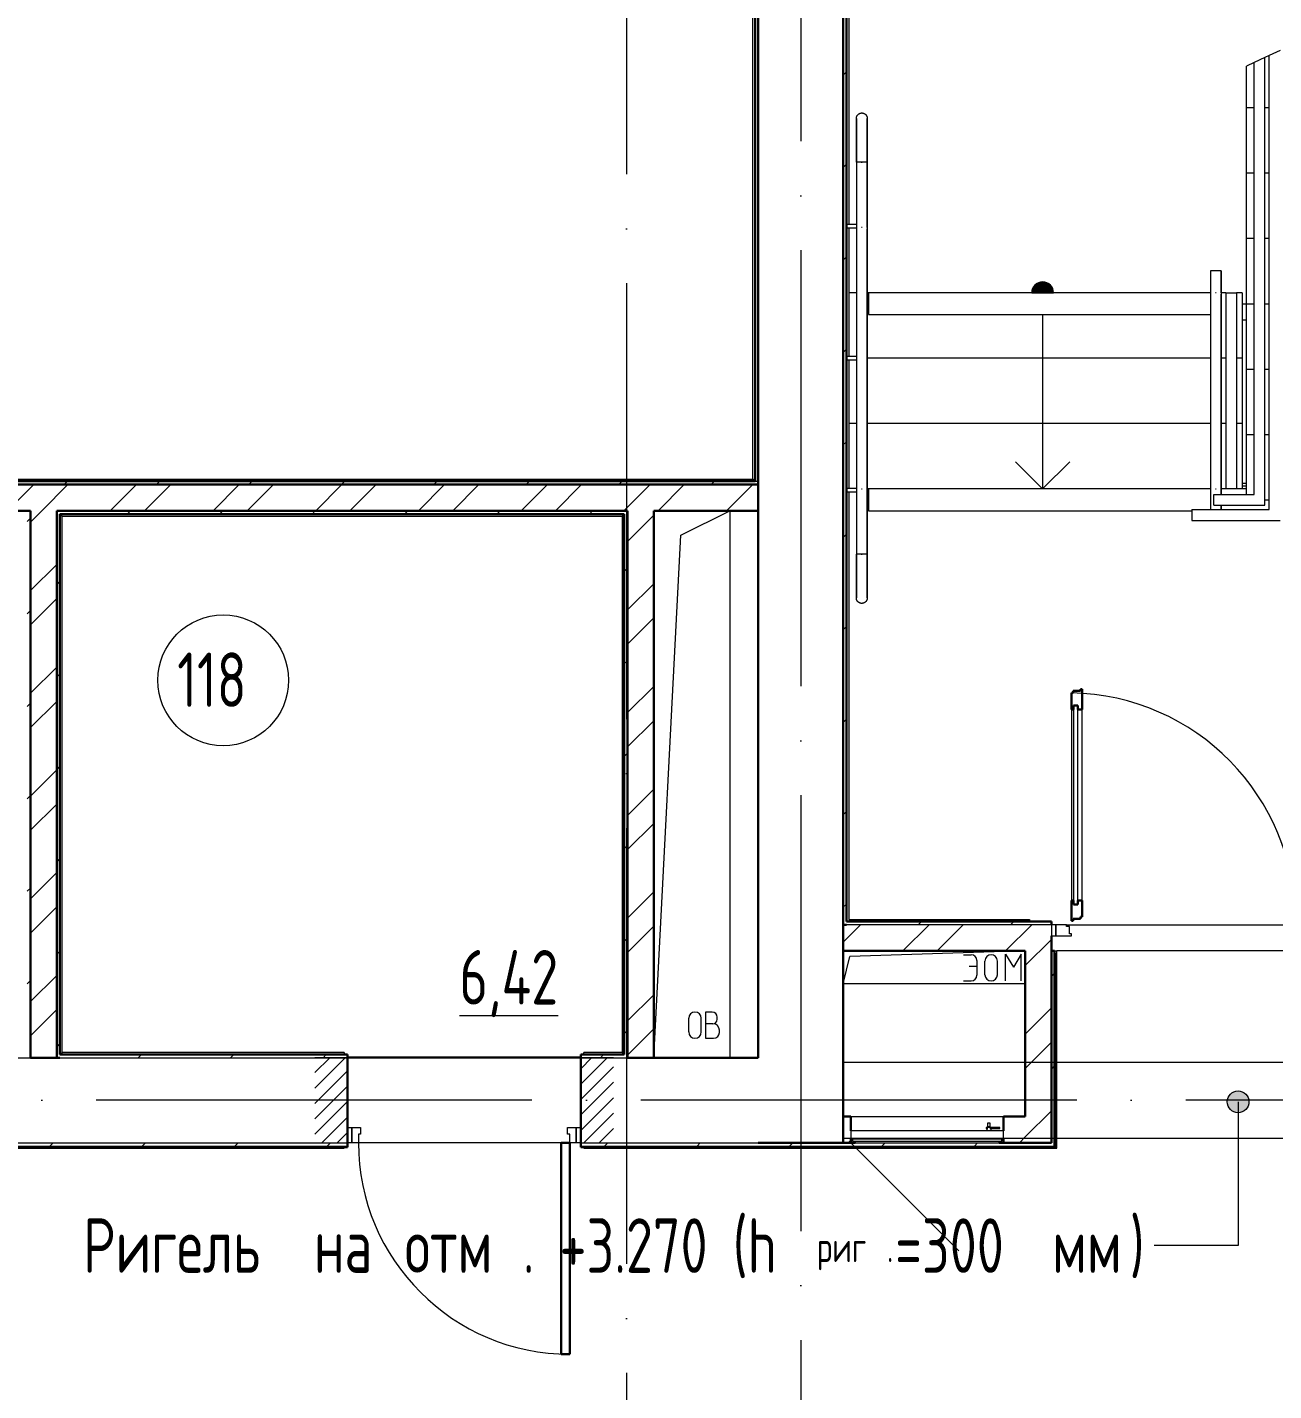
# Model space of a CAD drawing. Header units: millimetres. Extents: x -404508 to 361533, y -175093 to 31861.
# Drawn here: x -11962 to -6242, y -144565 to -138309 of the extents above; entities that cross this region are included whole.
import ezdxf

# ---------------------------------------------------------------- set-up
doc = ezdxf.new("R2010")
doc.units = ezdxf.units.MM
for name, pattern in [('ADSK_Линия сетки', [25, 20, -2.5, 0, -2.5]), ('ADSK_Сверху', [450, 300, -150]), ('ADSK_Штриховая_ш2 п1_5', [4.5, 3, -1.5])]:
    doc.linetypes.add(name, pattern=pattern)
for name, color, linetype, lineweight in [('Аннотация', 7, 'Continuous', 18), ('Двери', 252, 'Continuous', 9), ('Лестницы', 252, 'Continuous', 9), ('Линии', 7, 'Continuous', 9), ('Марки помещений', 252, 'Continuous', 20), ('Оборудование', 8, 'Continuous', 18), ('Ограждение', 252, 'Continuous', 9), ('Оси', 252, 'Continuous', 9), ('Перекрытие', 252, 'Continuous', 18), ('Стены внутренние', 7, 'Continuous', 18), ('Стены наружные', 7, 'Continuous', 18), ('Стены штриховка', 7, 'Continuous', 9), ('Стрелки вверх', 7, 'Continuous', 18)]:
    doc.layers.add(name, color=color, linetype=linetype, lineweight=lineweight)
doc.layers.add('Двери открывание', color=7, linetype='Continuous', lineweight=9, true_color=0xc0c0c0)
doc.styles.add('GOST Common_3', font='', dxfattribs={"height": 3.5})
doc.styles.add('GOST Common_5', font='', dxfattribs={"width": 0.9, "height": 2.5})
doc.styles.get('GOST Common_3').set_extended_font_data('GOST 2.304 type A')
doc.styles.get('GOST Common_5').set_extended_font_data('GOST 2.304 type A')
pattern_1 = [(0, (-32119.8, 96), (0, 600), []), (90, (-32119.8, 96), (-600, 4e-14), [])]

# ---------------------------------------------------------------- blocks, each defined once
blk = doc.blocks.new('1 этаж')
at = {"layer": 'Аннотация', "lineweight": 9, "true_color": 0x636466}
h = blk.add_hatch(color=251, dxfattribs=at)
edge = h.paths.add_edge_path()
edge.add_arc((-19849, -11550.5), 50, 0, 360)
at = {"layer": 'Двери', "lineweight": 18, "true_color": 0x636466}
h = blk.add_hatch(dxfattribs=at)
h.set_pattern_fill('FP_2', color=251, angle=180, style=0, pattern_type=2)
h.set_pattern_definition([(225, (-23400.93, -11543.73), (35.3553, -35.3553), [])])
h.paths.add_polyline_path([(-22715.9, -11738.7), (-22715.9, -11348.7), (-22865.9, -11348.7), (-22865.9, -11738.7)])
h.paths.add_polyline_path([(-24085.9, -11738.7), (-23935.9, -11738.7), (-23935.9, -11348.7), (-24085.9, -11348.7)])
at = {"layer": 'Ограждение', "true_color": 0x636466}
h = blk.add_hatch(dxfattribs=at)
h.set_pattern_fill('FP_26', color=251, style=0, pattern_type=2)
h.set_pattern_definition(pattern_1)
h.paths.add_polyline_path([(-20680.8, -11763.7), (-20680.8, -10858.7), (-20690.8, -10858.7), (-20690.8, -10873.7), (-20685.8, -10873.7), (-20685.8, -11758.7)])
h = blk.add_hatch(dxfattribs=at)
h.set_pattern_fill('FP_25', color=251, style=0, pattern_type=2)
h.set_pattern_definition(pattern_1)
h.paths.add_polyline_path([(-23950.9, -11763.7), (-23950.9, -11758.7), (-25770.9, -11758.7), (-25770.9, -11763.7), (-25149.4, -11763.7)])
h = blk.add_hatch(dxfattribs=at)
h.set_pattern_fill('FP_26', color=251, style=0, pattern_type=2)
h.set_pattern_definition(pattern_1)
h.paths.add_polyline_path([(-20844.2, -11763.7), (-20680.8, -11763.7), (-20685.8, -11758.7), (-22850.9, -11758.7), (-22850.9, -11763.7), (-21561.7, -11763.7)])
at = {"layer": 'Стрелки вверх', "true_color": 0x636466}
h = blk.add_hatch(color=251, dxfattribs=at)
edge = h.paths.add_edge_path()
edge.add_arc((-20745.8, -7838.7), 50, 90, 179.83086)
edge.add_line((-20795.8, -7838.6), (-20745.8, -7838.7))
edge.add_line((-20745.8, -7838.7), (-20745.8, -7788.7))
blk.add_hatch(color=251, dxfattribs=at).paths.add_polyline_path([(-20697.3, -7838.7), (-20700.3, -7818), (-20718.8, -7796.7), (-20745.8, -7788.7), (-20772.8, -7796.7), (-20791.3, -7818), (-20794.3, -7838.7)])
h = blk.add_hatch(color=251, dxfattribs=at)
edge = h.paths.add_edge_path()
edge.add_arc((-20745.8, -7838.7), 50, 0.16914, 90)
edge.add_line((-20745.8, -7788.7), (-20745.8, -7838.7))
edge.add_line((-20745.8, -7838.7), (-20695.8, -7838.6))
at = {"color": 251, "lineweight": 18, "true_color": 0x636466}
for p, q in [((-22407, -8950.2), (-22180.8, -8838.7)), ((-22180.8, -8838.7), (-22180.8, -11348.7)), ((-22530.8, -11348.7), (-22407, -8950.2)), ((-21660.8, -11008.7), (-21631.2, -10883.7)), ((-20825.8, -10858.7), (-21631.2, -10883.7)), ((-21109.8, -10876), (-21073.3, -10876)), ((-20916.8, -10873.4), (-20880.2, -10933.4)), ((-20916.8, -10996), (-20916.8, -10873.4)), ((-20843.7, -10873.4), (-20880.2, -10933.4)), ((-20843.7, -10996), (-20843.7, -10873.4)), ((-21083.7, -10928.2), (-21047.2, -10928.2)), ((-21047.2, -10902.1), (-21047.2, -10969.9)), ((-21010.7, -10967.3), (-21010.7, -10904.7)), ((-20953.3, -10967.3), (-20953.3, -10904.7)), ((-20825.8, -11008.7), (-21660.8, -11008.7)), ((-21109.8, -10996), (-21073.3, -10996)), ((-22370.1, -11230.2), (-22370.1, -11167.6)), ((-22312.7, -11230.2), (-22312.7, -11167.6)), ((-22262.6, -11138.9), (-22292.6, -11138.9)), ((-22292.6, -11138.9), (-22292.6, -11258.9)), ((-22259.2, -11192.2), (-22292.6, -11192.2)), ((-22239.2, -11172.2), (-22239.2, -11162.2)), ((-22292.6, -11258.9), (-22255.9, -11258.9)), ((-22229.2, -11232.2), (-22229.2, -11222.2))]:
    blk.add_line(p, q, dxfattribs=at)
for centre, radius, start, end in [((-21073.3, -10902.1), 26.1, 0, 90), ((-20982, -10904.7), 28.7, 0, 180), ((-21073.3, -10969.9), 26.1, 270, 0), ((-20982, -10967.3), 28.7, 180, 0), ((-22341.4, -11167.6), 28.7, 0, 180), ((-22262.6, -11162.2), 23.3, 0, 90), ((-22259.2, -11172.2), 20, 270, 0), ((-22259.2, -11222.2), 30, 0, 90), ((-22341.4, -11230.2), 28.7, 180, 0), ((-22255.9, -11232.2), 26.7, 270, 0)]:
    blk.add_arc(centre, radius, start, end, dxfattribs=at)
at = {"layer": 'Аннотация', "color": 251, "lineweight": 9, "true_color": 0x636466}
for p, q in [((-19849, -11550.5), (-19849, -12210.4)), ((-20227.4, -12210.4), (-20233.6, -12210.4)), ((-19849, -12210.4), (-20227.4, -12210.4))]:
    blk.add_line(p, q, dxfattribs=at)
blk.add_circle((-19849, -11550.5), 50, dxfattribs=at)
at = {"layer": 'Двери', "color": 251, "lineweight": 30, "true_color": 0x636466}
for p, q in [((-20605.8, -9674.7), (-20613.8, -9674.7)), ((-20613.8, -9674.7), (-20613.8, -9750.7)), ((-20571.8, -9665.7), (-20605.8, -9665.7)), ((-20605.8, -9665.7), (-20605.8, -9674.7)), ((-20563.8, -9656.7), (-20571.8, -9656.7)), ((-20571.8, -9656.7), (-20571.8, -9665.7)), ((-20563.8, -9750.7), (-20563.8, -9656.7)), ((-20604.8, -9750.7), (-20613.8, -9750.7)), ((-20604.8, -9732.7), (-20604.8, -9750.7)), ((-20583.8, -9732.7), (-20604.8, -9732.7)), ((-20583.8, -9750.7), (-20583.8, -9732.7)), ((-20563.8, -9750.7), (-20583.8, -9750.7)), ((-20613.8, -10626.7), (-20613.8, -10720.7)), ((-20604.8, -10626.7), (-20613.8, -10626.7)), ((-20604.8, -10644.7), (-20604.8, -10626.7)), ((-20583.8, -10626.7), (-20583.8, -10644.7)), ((-20563.8, -10626.7), (-20583.8, -10626.7)), ((-20563.8, -10702.7), (-20563.8, -10626.7)), ((-20583.8, -10644.7), (-20604.8, -10644.7)), ((-20613.8, -10720.7), (-20605.8, -10720.7)), ((-20605.8, -10720.7), (-20605.8, -10711.7)), ((-20605.8, -10711.7), (-20571.8, -10711.7)), ((-20571.8, -10711.7), (-20571.8, -10702.7)), ((-20571.8, -10702.7), (-20563.8, -10702.7)), ((-22955.9, -12708.7), (-22955.9, -11738.7)), ((-22955.9, -11738.7), (-22915.9, -11738.7)), ((-22915.9, -11738.7), (-22915.9, -12708.7)), ((-22915.9, -12708.7), (-22955.9, -12708.7))]:
    blk.add_line(p, q, dxfattribs=at)
at = {"layer": 'Двери', "color": 251, "true_color": 0x636466}
for p, q in [((-20613.8, -9750.7), (-20613.8, -10626.7)), ((-20604.8, -9732.7), (-20604.8, -10644.7)), ((-20583.8, -9732.7), (-20604.8, -9732.7)), ((-20583.8, -10644.7), (-20583.8, -9732.7)), ((-20563.8, -10626.7), (-20563.8, -9750.7)), ((-20604.8, -10644.7), (-20583.8, -10644.7)), ((-20705.8, -10738.7), (-20705.8, -10788.7)), ((-20685.8, -10738.7), (-20705.8, -10738.7)), ((-20685.8, -10788.7), (-20685.8, -10738.7)), ((-20636.8, -10738.7), (-20685.8, -10738.7)), ((-20685.8, -10738.7), (-20685.8, -10788.7)), ((-20636.8, -10746.7), (-20636.8, -10738.7)), ((-20622.8, -10746.7), (-20636.8, -10746.7)), ((-20622.8, -10780.7), (-20622.8, -10746.7)), ((-20705.8, -10788.7), (-20685.8, -10788.7)), ((-20685.8, -10788.7), (-20613.8, -10788.7)), ((-20613.8, -10780.7), (-20622.8, -10780.7)), ((-20613.8, -10788.7), (-20613.8, -10780.7)), ((-23935.9, -11668.7), (-23915.9, -11668.7)), ((-23935.9, -11738.7), (-23935.9, -11668.7)), ((-23915.9, -11738.7), (-23915.9, -11668.7)), ((-23915.9, -11668.7), (-23875.9, -11668.7)), ((-23915.9, -11668.7), (-23915.9, -11738.7)), ((-23875.9, -11668.7), (-23875.9, -11698.7)), ((-22925.9, -11668.7), (-22885.9, -11668.7)), ((-22925.9, -11698.7), (-22925.9, -11668.7)), ((-22885.9, -11668.7), (-22885.9, -11738.7)), ((-22885.9, -11738.7), (-22885.9, -11668.7)), ((-22885.9, -11668.7), (-22865.9, -11668.7)), ((-22865.9, -11668.7), (-22865.9, -11738.7)), ((-23915.9, -11738.7), (-23935.9, -11738.7)), ((-23885.9, -11738.7), (-23915.9, -11738.7)), ((-23885.9, -11698.7), (-23885.9, -11738.7)), ((-23875.9, -11698.7), (-23885.9, -11698.7)), ((-22915.9, -11698.7), (-22925.9, -11698.7)), ((-22915.9, -11738.7), (-22915.9, -11698.7)), ((-22885.9, -11738.7), (-22915.9, -11738.7)), ((-22865.9, -11738.7), (-22885.9, -11738.7))]:
    blk.add_line(p, q, dxfattribs=at)
at = {"layer": 'Двери', "color": 251, "linetype": 'ADSK_Штриховая_ш2 п1_5', "true_color": 0x636466}
for p, q in [((-23935.9, -11348.7), (-24085.9, -11348.7)), ((-23935.9, -11738.7), (-23935.9, -11348.7)), ((-22715.9, -11348.7), (-22865.9, -11348.7)), ((-22865.9, -11348.7), (-22865.9, -11738.7)), ((-24085.9, -11738.7), (-23935.9, -11738.7)), ((-22865.9, -11738.7), (-22715.9, -11738.7))]:
    blk.add_line(p, q, dxfattribs=at)
at = {"layer": 'Двери', "color": 251, "true_color": 0x636466}
blk.add_arc((-22915.9, -11738.7), 970, 180, 270, dxfattribs=at)
at = {"layer": 'Двери открывание', "color": 251, "true_color": 0x636466}
blk.add_arc((-20631.8, -10720.7), 1046, 0, 89.01398, dxfattribs=at)
at = {"layer": 'Лестницы', "color": 251, "true_color": 0x636466}
for p, q in [((-19705.8, -6750.1), (-19725.8, -6759.4)), ((-19775.8, -6782.8), (-19810.8, -6799.1)), ((-19810.8, -6988.7), (-19810.8, -6799.1)), ((-19810.8, -7288.7), (-19810.8, -6988.7)), ((-19810.8, -6988.7), (-19775.8, -6988.7)), ((-19810.8, -6988.7), (-19775.8, -6988.7)), ((-19725.8, -6988.7), (-19705.8, -6988.7)), ((-19725.8, -6988.7), (-19705.8, -6988.7)), ((-19810.8, -7588.7), (-19810.8, -7288.7)), ((-19810.8, -7288.7), (-19775.8, -7288.7)), ((-19810.8, -7288.7), (-19775.8, -7288.7)), ((-19725.8, -7288.7), (-19705.8, -7288.7)), ((-19725.8, -7288.7), (-19705.8, -7288.7)), ((-19810.8, -7888.7), (-19810.8, -7588.7)), ((-19810.8, -7588.7), (-19775.8, -7588.7)), ((-19810.8, -7588.7), (-19775.8, -7588.7)), ((-19725.8, -7588.7), (-19705.8, -7588.7)), ((-19725.8, -7588.7), (-19705.8, -7588.7)), ((-21600.8, -7838.7), (-21635.8, -7838.7)), ((-21600.8, -7838.7), (-21635.8, -7838.7)), ((-21545.8, -7838.7), (-21550.8, -7838.7)), ((-21545.8, -7838.7), (-21550.8, -7838.7)), ((-19905.8, -7838.7), (-19925.8, -7838.7)), ((-19905.8, -7838.7), (-19925.8, -7838.7)), ((-19830.8, -7838.7), (-19855.8, -7838.7)), ((-19830.8, -7838.7), (-19855.8, -7838.7)), ((-19830.8, -7838.7), (-19830.8, -8138.7)), ((-19810.8, -8188.7), (-19810.8, -7888.7)), ((-19810.8, -7888.7), (-19775.8, -7888.7)), ((-19810.8, -7888.7), (-19775.8, -7888.7)), ((-19725.8, -7888.7), (-19705.8, -7888.7)), ((-19725.8, -7888.7), (-19705.8, -7888.7)), ((-19975.8, -8138.7), (-21550.8, -8138.7)), ((-19975.8, -8138.7), (-21550.8, -8138.7)), ((-19905.8, -8138.7), (-19925.8, -8138.7)), ((-19905.8, -8138.7), (-19925.8, -8138.7)), ((-19830.8, -8138.7), (-19855.8, -8138.7)), ((-19830.8, -8138.7), (-19855.8, -8138.7)), ((-19830.8, -8138.7), (-19830.8, -8438.7)), ((-19810.8, -8488.7), (-19810.8, -8188.7)), ((-19810.8, -8188.7), (-19775.8, -8188.7)), ((-19810.8, -8188.7), (-19775.8, -8188.7)), ((-19725.8, -8188.7), (-19705.8, -8188.7)), ((-19725.8, -8188.7), (-19705.8, -8188.7)), ((-21600.8, -8438.7), (-21635.8, -8438.7)), ((-21600.8, -8438.7), (-21635.8, -8438.7)), ((-19975.8, -8438.7), (-21550.8, -8438.7)), ((-19975.8, -8438.7), (-21550.8, -8438.7)), ((-19905.8, -8438.7), (-19925.8, -8438.7)), ((-19905.8, -8438.7), (-19925.8, -8438.7)), ((-19830.8, -8438.7), (-19855.8, -8438.7)), ((-19830.8, -8438.7), (-19855.8, -8438.7)), ((-19830.8, -8438.7), (-19830.8, -8738.7)), ((-19810.8, -8763.7), (-19810.8, -8488.7)), ((-19810.8, -8488.7), (-19775.8, -8488.7)), ((-19810.8, -8488.7), (-19775.8, -8488.7)), ((-19725.8, -8488.7), (-19705.8, -8488.7)), ((-19725.8, -8488.7), (-19705.8, -8488.7)), ((-21545.8, -8738.7), (-21550.8, -8738.7)), ((-21545.8, -8738.7), (-21550.8, -8738.7)), ((-19905.8, -8738.7), (-19925.8, -8738.7)), ((-19905.8, -8738.7), (-19925.8, -8738.7)), ((-19830.8, -8738.7), (-19855.8, -8738.7)), ((-19830.8, -8738.7), (-19855.8, -8738.7)), ((-19810.8, -8738.7), (-19830.8, -8738.7)), ((-19725.8, -8788.7), (-19705.8, -8788.7)), ((-19725.8, -8788.7), (-19705.8, -8788.7)), ((-20636.8, -10738.7), (-19074.8, -10738.7))]:
    blk.add_line(p, q, dxfattribs=at)
at = {"layer": 'Линии', "color": 251, "linetype": 'ADSK_Сверху', "ltscale": 100, "true_color": 0x636466}
for p, q in [((-21660.8, -11368.7), (-18050.8, -11368.7)), ((-18050.8, -11718.7), (-21660.8, -11718.7))]:
    blk.add_line(p, q, dxfattribs=at)
at = {"layer": 'Марки помещений', "color": 251, "true_color": 0x636466}
blk.add_circle((-24506.5, -9616.7), 300, dxfattribs=at)
at = {"layer": 'Оборудование', "color": 251, "true_color": 0x636466}
for p, q in [((-21625.8, -11683.7), (-21625.8, -11720.1)), ((-20925.8, -11683.7), (-21625.8, -11683.7)), ((-20997.1, -11668.4), (-21005.4, -11668.4)), ((-21005.4, -11668.4), (-21005.4, -11673.4)), ((-21005.4, -11673.4), (-20997.1, -11673.4)), ((-21002, -11667.8), (-21002, -11683.7)), ((-20982.7, -11667.8), (-21002, -11667.8)), ((-20998.4, -11665.9), (-21000.4, -11667.8)), ((-20998.4, -11648.4), (-20998.4, -11665.9)), ((-20986.2, -11648.4), (-20998.4, -11648.4)), ((-20986.2, -11665.9), (-20998.4, -11665.9)), ((-20941.7, -11668.4), (-20987.5, -11668.4)), ((-20987.5, -11673.4), (-20941.7, -11673.4)), ((-20986.2, -11665.9), (-20986.2, -11648.4)), ((-20984.2, -11667.8), (-20986.2, -11665.9)), ((-20982.7, -11683.7), (-20982.7, -11667.8)), ((-20941.7, -11673.4), (-20941.7, -11668.4)), ((-20925.8, -11720.1), (-20925.8, -11683.7)), ((-21625.8, -11738.7), (-21130.8, -12233.7)), ((-21624.9, -11721), (-20926.7, -11721)), ((-21618.8, -11721), (-21618.8, -11730.8)), ((-21617.8, -11731.7), (-20933.8, -11731.7)), ((-21606.8, -11733.3), (-21606.8, -11738.7)), ((-21606.8, -11738.7), (-20944.8, -11738.7)), ((-20944.8, -11738.7), (-20944.8, -11733.3)), ((-20932.8, -11730.8), (-20932.8, -11721))]:
    blk.add_line(p, q, dxfattribs=at)
for points, knots in [([(-21625.8, -11720.1), (-21625.8, -11720.2), (-21625.8, -11720.4), (-21625.7, -11720.6), (-21625.5, -11720.8), (-21625.4, -11720.9), (-21625.2, -11721), (-21625.1, -11721), (-21625, -11721), (-21624.9, -11721)], [-1, -1, -1, -1, -0.833333, -0.666667, -0.5, -0.333333, -0.25, -0.166667, 0, 0, 0, 0]), ([(-21618.8, -11730.8), (-21618.8, -11730.9), (-21618.8, -11731), (-21618.7, -11731.2), (-21618.6, -11731.4), (-21618.4, -11731.5), (-21618.3, -11731.6), (-21618.2, -11731.7), (-21618.1, -11731.7), (-21617.9, -11731.7), (-21617.8, -11731.7)], [-1, -1, -1, -1, -0.833333, -0.666667, -0.541667, -0.416667, -0.333333, -0.25, -0.166667, 0, 0, 0, 0]), ([(-21608.3, -11731.7), (-21608.2, -11731.7), (-21608, -11731.8), (-21607.7, -11731.8), (-21607.6, -11731.9), (-21607.4, -11732), (-21607.2, -11732.2), (-21607.1, -11732.3), (-21607, -11732.5), (-21606.9, -11732.7), (-21606.8, -11732.9), (-21606.8, -11733.1), (-21606.8, -11733.3)], [-1, -1, -1, -1, -0.833333, -0.75, -0.666667, -0.583333, -0.5, -0.416667, -0.333333, -0.25, -0.166667, 0, 0, 0, 0]), ([(-20944.8, -11733.3), (-20944.8, -11733.1), (-20944.8, -11732.9), (-20944.7, -11732.7), (-20944.6, -11732.5), (-20944.5, -11732.3), (-20944.4, -11732.2), (-20944.2, -11732), (-20944, -11731.9), (-20943.9, -11731.8), (-20943.6, -11731.8), (-20943.4, -11731.7), (-20943.3, -11731.7)], [0, 0, 0, 0, 0.166667, 0.25, 0.333333, 0.416667, 0.5, 0.583333, 0.666667, 0.75, 0.833333, 1, 1, 1, 1]), ([(-20933.8, -11731.7), (-20933.7, -11731.7), (-20933.5, -11731.7), (-20933.4, -11731.7), (-20933.3, -11731.6), (-20933.2, -11731.5), (-20933, -11731.4), (-20932.9, -11731.2), (-20932.8, -11731), (-20932.8, -11730.9), (-20932.8, -11730.8)], [0, 0, 0, 0, 0.166667, 0.25, 0.333333, 0.416667, 0.541667, 0.666667, 0.833333, 1, 1, 1, 1]), ([(-20926.7, -11721), (-20926.6, -11721), (-20926.5, -11721), (-20926.4, -11721), (-20926.2, -11720.9), (-20926.1, -11720.8), (-20925.9, -11720.6), (-20925.8, -11720.4), (-20925.8, -11720.2), (-20925.8, -11720.1)], [0, 0, 0, 0, 0.166667, 0.25, 0.333333, 0.5, 0.666667, 0.833333, 1, 1, 1, 1])]:
    blk.add_open_spline(points, degree=3, knots=knots, dxfattribs=at)
at = {"layer": 'Ограждение', "color": 251, "true_color": 0x636466}
for p, q in [((-21635.8, -3568.7), (-21635.8, -7525.4)), ((-22075.8, -8693.7), (-22075.8, -5543.7)), ((-19655.8, -6726.8), (-19705.8, -6750.1)), ((-19705.8, -8788.7), (-19705.8, -6750.1)), ((-19725.8, -6759.4), (-19775.8, -6782.8)), ((-19725.8, -6759.4), (-19775.8, -6782.8)), ((-19775.8, -8763.7), (-19775.8, -6782.8)), ((-19725.8, -8813.7), (-19725.8, -6759.4)), ((-21600.8, -7238.7), (-21600.8, -7539.3)), ((-21550.8, -7238.7), (-21600.8, -7238.7)), ((-21600.8, -7238.7), (-21600.8, -7538.7)), ((-21573.5, -7238.7), (-21578.1, -7238.7)), ((-21578.1, -7238.7), (-21575.8, -7238.7)), ((-21575.8, -7238.7), (-21573.5, -7238.7)), ((-21550.8, -7539.3), (-21550.8, -7238.7)), ((-21550.8, -7238.7), (-21550.8, -7538.7)), ((-21600.8, -7525.2), (-21645.8, -7525.2)), ((-21645.8, -7540.2), (-21600.8, -7540.2)), ((-21635.8, -7539.9), (-21635.8, -8131.5)), ((-21600.8, -7538.7), (-21600.8, -8738.7)), ((-21600.8, -7545.5), (-21600.8, -8745.5)), ((-21550.8, -7538.7), (-21550.8, -8738.7)), ((-21550.8, -8745.5), (-21550.8, -7545.5)), ((-19975.8, -7738.7), (-19975.8, -7839.3)), ((-19925.8, -7738.7), (-19975.8, -7738.7)), ((-19975.8, -7738.7), (-19975.8, -7838.7)), ((-19948.5, -7738.7), (-19953.1, -7738.7)), ((-19925.8, -7839.3), (-19925.8, -7738.7)), ((-19925.8, -7738.7), (-19925.8, -7838.7)), ((-19975.8, -7838.7), (-19975.8, -8738.7)), ((-19975.8, -7845.5), (-19975.8, -8745.5)), ((-19925.8, -7838.7), (-19925.8, -8738.7)), ((-19925.8, -8745.5), (-19925.8, -7845.5)), ((-19905.8, -7838.7), (-19855.8, -7838.7)), ((-19905.8, -7838.7), (-19905.8, -8738.7)), ((-19855.8, -7838.7), (-19855.8, -8738.7)), ((-21600.8, -8131.2), (-21645.8, -8131.2)), ((-21645.8, -8146.2), (-21600.8, -8146.2)), ((-21635.8, -8146), (-21635.8, -8737.5)), ((-27525.8, -8693.7), (-22075.8, -8693.7)), ((-22065.8, -8703.7), (-22075.8, -8693.7)), ((-21600.8, -8737.3), (-21645.8, -8737.3)), ((-21645.8, -8752.3), (-21600.8, -8752.3)), ((-21635.8, -8752), (-21635.8, -10713.7)), ((-21600.8, -8738.7), (-21600.8, -9038.7)), ((-21600.8, -8745.5), (-21600.8, -9038.7)), ((-21550.8, -8738.7), (-21550.8, -9038.7)), ((-21550.8, -9038.7), (-21550.8, -8745.5)), ((-19975.8, -8738.7), (-19975.8, -8833.7)), ((-19975.8, -8745.5), (-19975.8, -8833.7)), ((-19925.8, -8738.7), (-19925.8, -8763.7)), ((-19925.8, -8763.7), (-19925.8, -8745.5)), ((-19855.8, -8738.7), (-19905.8, -8738.7)), ((-19810.8, -8713.7), (-19830.8, -8713.7)), ((-19830.8, -8723.7), (-19810.8, -8723.7)), ((-19960.8, -8763.7), (-19775.8, -8763.7)), ((-19960.8, -8813.7), (-19960.8, -8763.7)), ((-19960.8, -8813.7), (-19725.8, -8813.7)), ((-19925.8, -8833.7), (-19925.8, -8813.7)), ((-19925.8, -8813.7), (-19925.8, -8833.7)), ((-19705.8, -8833.7), (-19705.8, -8788.7)), ((-25255.8, -8853.7), (-25245.8, -8863.7)), ((-25245.8, -8863.7), (-22675.8, -8863.7)), ((-25245.8, -11323.7), (-25245.8, -8863.7)), ((-22675.8, -8863.7), (-22665.8, -8853.7)), ((-22675.8, -8863.7), (-22675.8, -11323.7)), ((-20060.8, -8833.7), (-20060.8, -8883.7)), ((-20060.8, -8833.7), (-19705.8, -8833.7)), ((-20060.8, -8883.7), (-19655.8, -8883.7)), ((-21550.8, -9038.7), (-21600.8, -9038.7)), ((-21578.1, -9038.7), (-21573.5, -9038.7)), ((-21575.8, -9038.7), (-21578.1, -9038.7)), ((-21573.5, -9038.7), (-21575.8, -9038.7)), ((-21635.8, -10713.7), (-20805.8, -10713.7)), ((-20805.8, -10713.7), (-20805.8, -10723.7)), ((-20690.8, -10858.7), (-20680.8, -10858.7)), ((-20680.8, -11763.7), (-20680.8, -10858.7)), ((-25255.8, -11333.7), (-25245.8, -11323.7)), ((-23950.9, -11323.7), (-25245.8, -11323.7)), ((-23950.9, -11323.7), (-23950.9, -11333.7)), ((-22850.9, -11333.7), (-22850.9, -11323.7)), ((-22675.8, -11323.7), (-22850.9, -11323.7)), ((-22665.8, -11333.7), (-22675.8, -11323.7)), ((-23950.9, -11758.7), (-23950.9, -11763.7)), ((-22850.9, -11763.7), (-22850.9, -11758.7)), ((-20680.8, -11763.7), (-20685.8, -11758.7)), ((-25770.9, -11763.7), (-23950.9, -11763.7)), ((-22850.9, -11763.7), (-20680.8, -11763.7))]:
    blk.add_line(p, q, dxfattribs=at)
at = {"layer": 'Ограждение', "color": 251, "true_color": 0x636466, "flags": 128}
for points in [[(-21600.8, -7038.7), (-21600.8, -7037.7), (-21600.7, -7036.7), (-21600.6, -7035.7), (-21600.5, -7034.7), (-21600.3, -7033.8), (-21600.1, -7032.8), (-21599.8, -7031.8), (-21599.5, -7030.9), (-21599.2, -7029.9), (-21598.8, -7029), (-21598.4, -7028.1), (-21598, -7027.2), (-21597.5, -7026.3), (-21597, -7025.5), (-21596.4, -7024.6), (-21595.9, -7023.8), (-21595.2, -7023), (-21594.6, -7022.2), (-21593.9, -7021.5), (-21593.2, -7020.8), (-21592.5, -7020.1), (-21591.7, -7019.5), (-21590.9, -7018.8), (-21590.1, -7018.3), (-21589.3, -7017.7), (-21588.5, -7017.2), (-21587.6, -7016.7), (-21586.7, -7016.2), (-21585.8, -7015.8), (-21584.9, -7015.4), (-21583.9, -7015.1), (-21583, -7014.8), (-21582, -7014.5), (-21581, -7014.3), (-21580.1, -7014.1), (-21579.1, -7013.9), (-21578.1, -7013.8), (-21577.1, -7013.8), (-21576.1, -7013.7), (-21575.8, -7013.7)], [(-21600.8, -7238.7), (-21600.8, -7230.7), (-21600.8, -7222.7), (-21600.8, -7214.8), (-21600.8, -7206.9), (-21600.8, -7199), (-21600.8, -7191.2), (-21600.8, -7183.5), (-21600.8, -7175.8), (-21600.8, -7168.3), (-21600.8, -7160.8), (-21600.8, -7153.5), (-21600.8, -7146.4), (-21600.8, -7139.4), (-21600.8, -7132.5), (-21600.8, -7125.8), (-21600.8, -7119.3), (-21600.8, -7113), (-21600.8, -7106.9), (-21600.8, -7100.9), (-21600.8, -7095.3), (-21600.8, -7089.8), (-21600.8, -7084.6), (-21600.8, -7079.6), (-21600.8, -7074.9), (-21600.8, -7070.4), (-21600.8, -7066.3), (-21600.8, -7062.3), (-21600.8, -7058.7), (-21600.8, -7055.4), (-21600.8, -7052.3), (-21600.8, -7049.6), (-21600.8, -7047.1), (-21600.8, -7045), (-21600.8, -7043.2), (-21600.8, -7041.6), (-21600.8, -7040.4), (-21600.8, -7039.6), (-21600.8, -7039), (-21600.8, -7038.7), (-21600.8, -7038.7)], [(-21600.8, -7038.7), (-21600.8, -7038.9), (-21600.8, -7039.4), (-21600.8, -7040.2), (-21600.8, -7041.3), (-21600.8, -7042.7), (-21600.8, -7044.5), (-21600.8, -7046.5), (-21600.8, -7048.9), (-21600.8, -7051.6), (-21600.8, -7054.5), (-21600.8, -7057.8), (-21600.8, -7061.3), (-21600.8, -7065.2), (-21600.8, -7069.3), (-21600.8, -7073.7), (-21600.8, -7078.3), (-21600.8, -7083.2), (-21600.8, -7088.4), (-21600.8, -7093.8), (-21600.8, -7099.4), (-21600.8, -7105.2), (-21600.8, -7111.3), (-21600.8, -7117.6), (-21600.8, -7124), (-21600.8, -7130.7), (-21600.8, -7137.5), (-21600.8, -7144.5), (-21600.8, -7151.6), (-21600.8, -7158.9), (-21600.8, -7166.3), (-21600.8, -7173.8), (-21600.8, -7181.4), (-21600.8, -7189.1), (-21600.8, -7196.9), (-21600.8, -7204.7), (-21600.8, -7212.6), (-21600.8, -7220.6), (-21600.8, -7228.6), (-21600.8, -7236.6), (-21600.8, -7238.7)], [(-21575.8, -7013.7), (-21574.8, -7013.8), (-21573.8, -7013.8), (-21572.8, -7013.9), (-21571.8, -7014.1), (-21570.8, -7014.2), (-21569.9, -7014.4), (-21568.9, -7014.7), (-21567.9, -7015), (-21567, -7015.3), (-21566.1, -7015.7), (-21565.2, -7016.1), (-21564.3, -7016.6), (-21563.4, -7017), (-21562.5, -7017.5), (-21561.7, -7018.1), (-21560.9, -7018.7), (-21560.1, -7019.3), (-21559.3, -7019.9), (-21558.6, -7020.6), (-21557.9, -7021.3), (-21557.2, -7022), (-21556.5, -7022.8), (-21555.9, -7023.6), (-21555.3, -7024.4), (-21554.8, -7025.2), (-21554.2, -7026.1), (-21553.8, -7026.9), (-21553.3, -7027.8), (-21552.9, -7028.7), (-21552.5, -7029.7), (-21552.2, -7030.6), (-21551.9, -7031.6), (-21551.6, -7032.5), (-21551.4, -7033.5), (-21551.2, -7034.5), (-21551, -7035.5), (-21550.9, -7036.5), (-21550.8, -7037.5), (-21550.8, -7038.5), (-21550.8, -7038.7)], [(-21550.8, -7238.7), (-21550.8, -7230.7), (-21550.8, -7222.7), (-21550.8, -7214.8), (-21550.8, -7206.9), (-21550.8, -7199), (-21550.8, -7191.2), (-21550.8, -7183.5), (-21550.8, -7175.8), (-21550.8, -7168.3), (-21550.8, -7160.8), (-21550.8, -7153.5), (-21550.8, -7146.4), (-21550.8, -7139.4), (-21550.8, -7132.5), (-21550.8, -7125.8), (-21550.8, -7119.3), (-21550.8, -7113), (-21550.8, -7106.9), (-21550.8, -7100.9), (-21550.8, -7095.3), (-21550.8, -7089.8), (-21550.8, -7084.6), (-21550.8, -7079.6), (-21550.8, -7074.9), (-21550.8, -7070.4), (-21550.8, -7066.3), (-21550.8, -7062.3), (-21550.8, -7058.7), (-21550.8, -7055.4), (-21550.8, -7052.3), (-21550.8, -7049.6), (-21550.8, -7047.1), (-21550.8, -7045), (-21550.8, -7043.2), (-21550.8, -7041.6), (-21550.8, -7040.4), (-21550.8, -7039.6), (-21550.8, -7039), (-21550.8, -7038.7), (-21550.8, -7038.7)], [(-21550.8, -7038.7), (-21550.8, -7038.9), (-21550.8, -7039.4), (-21550.8, -7040.2), (-21550.8, -7041.3), (-21550.8, -7042.7), (-21550.8, -7044.5), (-21550.8, -7046.5), (-21550.8, -7048.9), (-21550.8, -7051.6), (-21550.8, -7054.5), (-21550.8, -7057.8), (-21550.8, -7061.3), (-21550.8, -7065.2), (-21550.8, -7069.3), (-21550.8, -7073.7), (-21550.8, -7078.3), (-21550.8, -7083.2), (-21550.8, -7088.4), (-21550.8, -7093.8), (-21550.8, -7099.4), (-21550.8, -7105.2), (-21550.8, -7111.3), (-21550.8, -7117.6), (-21550.8, -7124), (-21550.8, -7130.7), (-21550.8, -7137.5), (-21550.8, -7144.5), (-21550.8, -7151.6), (-21550.8, -7158.9), (-21550.8, -7166.3), (-21550.8, -7173.8), (-21550.8, -7181.4), (-21550.8, -7189.1), (-21550.8, -7196.9), (-21550.8, -7204.7), (-21550.8, -7212.6), (-21550.8, -7220.6), (-21550.8, -7228.6), (-21550.8, -7236.6), (-21550.8, -7238.7)], [(-21600.8, -9038.7), (-21600.8, -9046.7), (-21600.8, -9054.7), (-21600.8, -9062.7), (-21600.8, -9070.6), (-21600.8, -9078.5), (-21600.8, -9086.3), (-21600.8, -9094), (-21600.8, -9101.6), (-21600.8, -9109.2), (-21600.8, -9116.6), (-21600.8, -9123.9), (-21600.8, -9131.1), (-21600.8, -9138.1), (-21600.8, -9145), (-21600.8, -9151.7), (-21600.8, -9158.2), (-21600.8, -9164.5), (-21600.8, -9170.6), (-21600.8, -9176.5), (-21600.8, -9182.2), (-21600.8, -9187.7), (-21600.8, -9192.9), (-21600.8, -9197.9), (-21600.8, -9202.6), (-21600.8, -9207), (-21600.8, -9211.2), (-21600.8, -9215.1), (-21600.8, -9218.8), (-21600.8, -9222.1), (-21600.8, -9225.1), (-21600.8, -9227.9), (-21600.8, -9230.3), (-21600.8, -9232.5), (-21600.8, -9234.3), (-21600.8, -9235.8), (-21600.8, -9237), (-21600.8, -9237.9), (-21600.8, -9238.5), (-21600.8, -9238.7), (-21600.8, -9238.7)], [(-21600.8, -9238.7), (-21600.8, -9238.6), (-21600.8, -9238.1), (-21600.8, -9237.3), (-21600.8, -9236.2), (-21600.8, -9234.7), (-21600.8, -9233), (-21600.8, -9230.9), (-21600.8, -9228.6), (-21600.8, -9225.9), (-21600.8, -9222.9), (-21600.8, -9219.7), (-21600.8, -9216.1), (-21600.8, -9212.3), (-21600.8, -9208.2), (-21600.8, -9203.8), (-21600.8, -9199.2), (-21600.8, -9194.2), (-21600.8, -9189.1), (-21600.8, -9183.7), (-21600.8, -9178.1), (-21600.8, -9172.2), (-21600.8, -9166.2), (-21600.8, -9159.9), (-21600.8, -9153.4), (-21600.8, -9146.8), (-21600.8, -9140), (-21600.8, -9133), (-21600.8, -9125.9), (-21600.8, -9118.6), (-21600.8, -9111.2), (-21600.8, -9103.7), (-21600.8, -9096.1), (-21600.8, -9088.4), (-21600.8, -9080.6), (-21600.8, -9072.7), (-21600.8, -9064.8), (-21600.8, -9056.9), (-21600.8, -9048.9), (-21600.8, -9040.9), (-21600.8, -9038.7)], [(-21550.8, -9038.7), (-21550.8, -9046.7), (-21550.8, -9054.7), (-21550.8, -9062.7), (-21550.8, -9070.6), (-21550.8, -9078.5), (-21550.8, -9086.3), (-21550.8, -9094), (-21550.8, -9101.6), (-21550.8, -9109.2), (-21550.8, -9116.6), (-21550.8, -9123.9), (-21550.8, -9131.1), (-21550.8, -9138.1), (-21550.8, -9145), (-21550.8, -9151.7), (-21550.8, -9158.2), (-21550.8, -9164.5), (-21550.8, -9170.6), (-21550.8, -9176.5), (-21550.8, -9182.2), (-21550.8, -9187.7), (-21550.8, -9192.9), (-21550.8, -9197.9), (-21550.8, -9202.6), (-21550.8, -9207), (-21550.8, -9211.2), (-21550.8, -9215.1), (-21550.8, -9218.8), (-21550.8, -9222.1), (-21550.8, -9225.1), (-21550.8, -9227.9), (-21550.8, -9230.3), (-21550.8, -9232.5), (-21550.8, -9234.3), (-21550.8, -9235.8), (-21550.8, -9237), (-21550.8, -9237.9), (-21550.8, -9238.5), (-21550.8, -9238.7), (-21550.8, -9238.7)], [(-21550.8, -9238.7), (-21550.8, -9238.6), (-21550.8, -9238.1), (-21550.8, -9237.3), (-21550.8, -9236.2), (-21550.8, -9234.7), (-21550.8, -9233), (-21550.8, -9230.9), (-21550.8, -9228.6), (-21550.8, -9225.9), (-21550.8, -9222.9), (-21550.8, -9219.7), (-21550.8, -9216.1), (-21550.8, -9212.3), (-21550.8, -9208.2), (-21550.8, -9203.8), (-21550.8, -9199.2), (-21550.8, -9194.2), (-21550.8, -9189.1), (-21550.8, -9183.7), (-21550.8, -9178.1), (-21550.8, -9172.2), (-21550.8, -9166.2), (-21550.8, -9159.9), (-21550.8, -9153.4), (-21550.8, -9146.8), (-21550.8, -9140), (-21550.8, -9133), (-21550.8, -9125.9), (-21550.8, -9118.6), (-21550.8, -9111.2), (-21550.8, -9103.7), (-21550.8, -9096.1), (-21550.8, -9088.4), (-21550.8, -9080.6), (-21550.8, -9072.7), (-21550.8, -9064.8), (-21550.8, -9056.9), (-21550.8, -9048.9), (-21550.8, -9040.9), (-21550.8, -9038.7)], [(-21575.8, -9263.7), (-21576.8, -9263.7), (-21577.8, -9263.7), (-21578.8, -9263.6), (-21579.8, -9263.4), (-21580.8, -9263.2), (-21581.7, -9263), (-21582.7, -9262.8), (-21583.7, -9262.5), (-21584.6, -9262.1), (-21585.5, -9261.8), (-21586.5, -9261.3), (-21587.3, -9260.9), (-21588.2, -9260.4), (-21589.1, -9259.9), (-21589.9, -9259.4), (-21590.7, -9258.8), (-21591.5, -9258.2), (-21592.3, -9257.5), (-21593, -9256.9), (-21593.7, -9256.1), (-21594.4, -9255.4), (-21595.1, -9254.7), (-21595.7, -9253.9), (-21596.3, -9253.1), (-21596.8, -9252.2), (-21597.4, -9251.4), (-21597.9, -9250.5), (-21598.3, -9249.6), (-21598.7, -9248.7), (-21599.1, -9247.8), (-21599.4, -9246.9), (-21599.8, -9245.9), (-21600, -9244.9), (-21600.2, -9244), (-21600.4, -9243), (-21600.6, -9242), (-21600.7, -9241), (-21600.8, -9240), (-21600.8, -9239), (-21600.8, -9238.7)], [(-21550.8, -9238.7), (-21550.8, -9239.7), (-21550.9, -9240.7), (-21551, -9241.7), (-21551.1, -9242.7), (-21551.3, -9243.7), (-21551.5, -9244.7), (-21551.8, -9245.6), (-21552.1, -9246.6), (-21552.4, -9247.5), (-21552.8, -9248.5), (-21553.2, -9249.4), (-21553.6, -9250.3), (-21554.1, -9251.2), (-21554.6, -9252), (-21555.2, -9252.8), (-21555.7, -9253.7), (-21556.4, -9254.5), (-21557, -9255.2), (-21557.7, -9256), (-21558.4, -9256.7), (-21559.1, -9257.3), (-21559.9, -9258), (-21560.7, -9258.6), (-21561.5, -9259.2), (-21562.3, -9259.8), (-21563.1, -9260.3), (-21564, -9260.8), (-21564.9, -9261.2), (-21565.8, -9261.7), (-21566.7, -9262), (-21567.7, -9262.4), (-21568.6, -9262.7), (-21569.6, -9262.9), (-21570.6, -9263.2), (-21571.6, -9263.4), (-21572.5, -9263.5), (-21573.5, -9263.6), (-21574.5, -9263.7), (-21575.5, -9263.7), (-21575.8, -9263.7)]]:
    blk.add_lwpolyline(points, dxfattribs=at)
at = {"layer": 'Ограждение', "color": 251, "true_color": 0x636466}
for points in [[(-21573.8, -7538.8), (-21574.5, -7538.7), (-21575.8, -7538.7), (-21577.1, -7538.7), (-21577.8, -7538.8)], [(-19948.8, -7838.8), (-19949.5, -7838.7), (-19950.8, -7838.7), (-19952.1, -7838.7), (-19952.8, -7838.8)], [(-21577.8, -8738.8), (-21577.1, -8738.7), (-21575.8, -8738.7), (-21574.5, -8738.7), (-21573.8, -8738.8)], [(-19952.8, -8738.8), (-19952.1, -8738.7), (-19950.8, -8738.7), (-19949.5, -8738.7), (-19948.8, -8738.8)]]:
    blk.add_open_spline(points, degree=3, dxfattribs=at)
at = {"layer": 'Оси', "color": 251, "linetype": 'ADSK_Линия сетки', "ltscale": 100, "true_color": 0x636466}
for p, q in [((-22655.8, 32206.9), (-22655.8, -32499.9)), ((-21855.8, -2643.7), (-21855.8, -33769.9)), ((4411.5, -11543.7), (-72528.1, -11543.7))]:
    blk.add_line(p, q, dxfattribs=at)
at = {"layer": 'Перекрытие', "color": 251, "ltscale": 100, "true_color": 0x636466}
for p, q in [((-19975.8, -7838.7), (-21545.8, -7838.7)), ((-21545.8, -7838.7), (-21545.8, -7938.7)), ((-21545.8, -7938.7), (-19975.8, -7938.7)), ((-19830.8, -7888.7), (-19810.8, -7888.7)), ((-19830.8, -7963.3), (-19810.8, -7963.3)), ((-19975.8, -8738.7), (-21545.8, -8738.7)), ((-21545.8, -8738.7), (-21545.8, -8838.7)), ((-21545.8, -8838.7), (-20060.8, -8838.7)), ((-20825.8, -11008.7), (-21660.8, -11008.7)), ((-23935.9, -11343.7), (-22865.9, -11343.7))]:
    blk.add_line(p, q, dxfattribs=at)
at = {"layer": 'Стены внутренние', "color": 251, "lineweight": 30, "true_color": 0x636466}
for p, q in [((-22050.8, -8838.7), (-22050.8, -11348.7)), ((-21660.8, -11738.7), (-21660.8, -10858.7)), ((-25255.8, -11348.7), (-25390.8, -11348.7)), ((-23935.9, -11738.7), (-23935.9, -11348.7)), ((-22865.9, -11348.7), (-22865.9, -11738.7)), ((-22050.8, -11348.7), (-22530.8, -11348.7))]:
    blk.add_line(p, q, dxfattribs=at)
at = {"layer": 'Стены внутренние', "color": 251, "true_color": 0x636466}
for p, q in [((-25255.8, -11348.7), (-22865.9, -11348.7)), ((-25770.9, -11738.7), (-23935.9, -11738.7)), ((-22915.9, -11738.7), (-23885.9, -11738.7)), ((-22865.9, -11738.7), (-22050.8, -11738.7))]:
    blk.add_line(p, q, dxfattribs=at)
at = {"layer": 'Стены наружные', "color": 251, "lineweight": 30, "true_color": 0x636466}
for p, q in [((-21660.8, -3543.7), (-21660.8, -10858.7)), ((-21645.8, -10723.7), (-21645.8, -3558.7)), ((-22050.8, -8838.7), (-22050.8, -5443.7)), ((-22065.8, -5523.7), (-22065.8, -8703.7)), ((-22065.8, -8703.7), (-27515.8, -8703.7)), ((-22050.8, -8718.7), (-27500.8, -8718.7)), ((-27380.8, -8838.7), (-25390.8, -8838.7)), ((-25390.8, -8838.7), (-25390.8, -11348.7)), ((-25270.8, -8838.7), (-22650.8, -8838.7)), ((-25270.8, -11348.7), (-25270.8, -8838.7)), ((-25255.8, -8853.7), (-22665.8, -8853.7)), ((-25255.8, -11333.7), (-25255.8, -8853.7)), ((-22665.8, -8853.7), (-22665.8, -11333.7)), ((-22650.8, -8838.7), (-22650.8, -11348.7)), ((-22530.8, -8838.7), (-22050.8, -8838.7)), ((-22530.8, -11348.7), (-22530.8, -8838.7)), ((-21645.8, -10738.7), (-21660.8, -10738.7)), ((-20705.8, -10723.7), (-21645.8, -10723.7)), ((-20705.8, -10738.7), (-20705.8, -10723.7)), ((-20705.8, -10788.7), (-20705.8, -11738.7)), ((-21660.8, -10858.7), (-20825.8, -10858.7)), ((-20825.8, -10858.7), (-20825.8, -11618.7)), ((-20690.8, -10858.7), (-20705.8, -10858.7)), ((-20690.8, -10858.7), (-20690.8, -11753.7)), ((-20685.8, -10873.7), (-20690.8, -10873.7)), ((-20685.8, -11758.7), (-20685.8, -10873.7)), ((-23935.9, -11333.7), (-25255.8, -11333.7)), ((-23935.9, -11348.7), (-23935.9, -11333.7)), ((-22665.8, -11333.7), (-22865.9, -11333.7)), ((-22865.9, -11333.7), (-22865.9, -11348.7)), ((-22650.8, -11348.7), (-22530.8, -11348.7)), ((-21625.8, -11618.7), (-21660.8, -11618.7)), ((-21660.8, -11618.7), (-21660.8, -11738.7)), ((-21625.8, -11683.7), (-21625.8, -11618.7)), ((-20825.8, -11618.7), (-20925.8, -11618.7)), ((-20925.8, -11618.7), (-20925.8, -11683.7)), ((-25770.9, -11758.7), (-23935.9, -11758.7)), ((-23935.9, -11758.7), (-23935.9, -11738.7)), ((-22865.9, -11738.7), (-22865.9, -11758.7)), ((-22865.9, -11758.7), (-20685.8, -11758.7)), ((-21606.8, -11738.7), (-22050.8, -11738.7)), ((-21625.8, -11738.7), (-21625.8, -11720.4)), ((-20705.8, -11738.7), (-20944.8, -11738.7)), ((-20925.8, -11720.4), (-20925.8, -11738.7))]:
    blk.add_line(p, q, dxfattribs=at)
at = {"layer": 'Стены наружные', "color": 251, "linetype": 'Continuous', "lineweight": 9, "true_color": 0x636466}
for p, q in [((-21660.8, -6839.8), (-21645.8, -6824.8)), ((-21660.8, -7264.1), (-21645.8, -7249.1)), ((-21660.8, -7688.3), (-21645.8, -7673.3)), ((-21660.8, -8112.6), (-21645.8, -8097.6)), ((-21660.8, -8536.9), (-21645.8, -8521.9)), ((-25496.3, -8838.7), (-25376.3, -8718.7)), ((-25339.1, -8838.7), (-25219.1, -8718.7)), ((-25236.8, -8718.7), (-25221.8, -8703.7)), ((-25024.8, -8838.7), (-24904.8, -8718.7)), ((-24867.6, -8838.7), (-24747.6, -8718.7)), ((-24812.5, -8718.7), (-24797.5, -8703.7)), ((-24553.3, -8838.7), (-24433.3, -8718.7)), ((-24396.2, -8838.7), (-24276.2, -8718.7)), ((-24388.3, -8718.7), (-24373.3, -8703.7)), ((-24081.9, -8838.7), (-23961.9, -8718.7)), ((-23964, -8718.7), (-23949, -8703.7)), ((-23924.7, -8838.7), (-23804.7, -8718.7)), ((-23610.4, -8838.7), (-23490.4, -8718.7)), ((-23539.7, -8718.7), (-23524.7, -8703.7)), ((-23453.3, -8838.7), (-23333.3, -8718.7)), ((-23138.9, -8838.7), (-23018.9, -8718.7)), ((-23115.5, -8718.7), (-23100.5, -8703.7)), ((-22981.8, -8838.7), (-22861.8, -8718.7)), ((-22691.2, -8718.7), (-22676.2, -8703.7)), ((-22667.5, -8838.7), (-22547.5, -8718.7)), ((-22510.3, -8838.7), (-22390.3, -8718.7)), ((-22266.9, -8718.7), (-22251.9, -8703.7)), ((-22196, -8838.7), (-22076, -8718.7)), ((-25405.8, -8887.7), (-25390.8, -8872.7)), ((-25390.8, -8890.4), (-25339.1, -8838.7)), ((-24947.5, -8853.7), (-24932.5, -8838.7)), ((-24523.3, -8853.7), (-24508.3, -8838.7)), ((-24099, -8853.7), (-24084, -8838.7)), ((-23674.7, -8853.7), (-23659.7, -8838.7)), ((-23250.5, -8853.7), (-23235.5, -8838.7)), ((-22826.2, -8853.7), (-22811.2, -8838.7)), ((-22650.8, -8979.2), (-22530.8, -8859.2)), ((-21660.8, -8961.1), (-21645.8, -8946.1)), ((-25390.8, -9204.7), (-25270.8, -9084.7)), ((-22665.8, -9117.6), (-22650.8, -9102.6)), ((-25270.8, -9177), (-25255.8, -9162)), ((-22650.8, -9293.5), (-22530.8, -9173.5)), ((-25390.8, -9361.9), (-25270.8, -9241.9)), ((-25405.8, -9312), (-25390.8, -9297)), ((-22650.8, -9450.7), (-22530.8, -9330.7)), ((-21660.8, -9385.4), (-21645.8, -9370.4)), ((-25390.8, -9676.2), (-25270.8, -9556.2)), ((-22665.8, -9541.9), (-22650.8, -9526.9)), ((-25270.8, -9601.3), (-25255.8, -9586.3)), ((-22650.8, -9765), (-22530.8, -9645)), ((-25405.8, -9736.3), (-25390.8, -9721.3)), ((-25390.8, -9833.3), (-25270.8, -9713.3)), ((-22650.8, -9922.1), (-22530.8, -9802.1)), ((-21660.8, -9809.7), (-21645.8, -9794.7)), ((-22665.8, -9966.1), (-22650.8, -9951.1)), ((-25390.8, -10147.6), (-25270.8, -10027.6)), ((-25270.8, -10025.5), (-25255.8, -10010.5)), ((-22650.8, -10236.4), (-22530.8, -10116.4)), ((-25405.8, -10160.5), (-25390.8, -10145.5)), ((-25390.8, -10304.8), (-25270.8, -10184.8)), ((-21660.8, -10233.9), (-21645.8, -10218.9)), ((-22650.8, -10393.6), (-22530.8, -10273.6)), ((-22665.8, -10390.4), (-22650.8, -10375.4)), ((-25270.8, -10449.8), (-25255.8, -10434.8)), ((-25390.8, -10619.1), (-25270.8, -10499.1)), ((-25405.8, -10584.8), (-25390.8, -10569.8)), ((-22650.8, -10707.9), (-22530.8, -10587.9)), ((-25390.8, -10776.3), (-25270.8, -10656.3)), ((-21660.8, -10658.2), (-21645.8, -10643.2)), ((-22650.8, -10865.1), (-22530.8, -10745.1)), ((-21660.8, -10818), (-21581.5, -10738.7)), ((-21387.2, -10858.7), (-21267.2, -10738.7)), ((-21317.1, -10738.7), (-21302.1, -10723.7)), ((-21230.1, -10858.7), (-21110.1, -10738.7)), ((-20915.8, -10858.7), (-20795.8, -10738.7)), ((-20892.8, -10738.7), (-20877.8, -10723.7)), ((-22665.8, -10814.7), (-22650.8, -10799.7)), ((-20825.8, -10925.9), (-20705.8, -10805.9)), ((-25270.8, -10874), (-25255.8, -10859)), ((-20690.8, -10890.3), (-20685.8, -10885.3)), ((-25405.8, -11009), (-25390.8, -10994)), ((-25390.8, -11090.6), (-25270.8, -10970.6)), ((-20705.8, -10976), (-20690.8, -10961)), ((-20690.8, -10961), (-20685.8, -10956)), ((-22650.8, -11179.4), (-22530.8, -11059.4)), ((-20690.8, -11031.7), (-20685.8, -11026.7)), ((-25390.8, -11247.7), (-25270.8, -11127.7)), ((-20825.8, -11240.2), (-20705.8, -11120.2)), ((-20690.8, -11102.4), (-20685.8, -11097.4)), ((-20690.8, -11173.1), (-20685.8, -11168.1)), ((-22665.8, -11238.9), (-22650.8, -11223.9)), ((-22650.8, -11336.5), (-22530.8, -11216.5)), ((-20690.8, -11243.8), (-20685.8, -11238.8)), ((-25270.8, -11298.3), (-25255.8, -11283.3)), ((-20825.8, -11397.4), (-20705.8, -11277.4)), ((-20690.8, -11314.5), (-20685.8, -11309.5)), ((-24896.9, -11348.7), (-24881.9, -11333.7)), ((-24472.7, -11348.7), (-24457.7, -11333.7)), ((-24048.4, -11348.7), (-24033.4, -11333.7)), ((-22775.6, -11348.7), (-22760.6, -11333.7)), ((-20705.8, -11400.2), (-20690.8, -11385.2)), ((-20690.8, -11385.2), (-20685.8, -11380.2)), ((-20690.8, -11455.9), (-20685.8, -11450.9)), ((-20690.8, -11526.7), (-20685.8, -11521.7)), ((-20825.8, -11711.7), (-20705.8, -11591.7)), ((-20690.8, -11597.4), (-20685.8, -11592.4)), ((-20690.8, -11668.1), (-20685.8, -11663.1)), ((-25377.6, -11758.7), (-25372.6, -11753.7)), ((-25306.9, -11758.7), (-25301.9, -11753.7)), ((-25301.9, -11753.7), (-25286.9, -11738.7)), ((-25236.2, -11758.7), (-25231.2, -11753.7)), ((-25165.5, -11758.7), (-25160.5, -11753.7)), ((-25094.8, -11758.7), (-25089.8, -11753.7)), ((-25024.1, -11758.7), (-25019.1, -11753.7)), ((-24953.4, -11758.7), (-24948.4, -11753.7)), ((-24882.7, -11758.7), (-24877.7, -11753.7)), ((-24877.7, -11753.7), (-24862.7, -11738.7)), ((-24812, -11758.7), (-24807, -11753.7)), ((-24741.3, -11758.7), (-24736.3, -11753.7)), ((-24670.5, -11758.7), (-24665.5, -11753.7)), ((-24599.8, -11758.7), (-24594.8, -11753.7)), ((-24529.1, -11758.7), (-24524.1, -11753.7)), ((-24458.4, -11758.7), (-24453.4, -11753.7)), ((-24453.4, -11753.7), (-24438.4, -11738.7)), ((-24387.7, -11758.7), (-24382.7, -11753.7)), ((-24317, -11758.7), (-24312, -11753.7)), ((-24246.3, -11758.7), (-24241.3, -11753.7)), ((-24175.6, -11758.7), (-24170.6, -11753.7)), ((-24104.9, -11758.7), (-24099.9, -11753.7)), ((-24034.1, -11758.7), (-24029.1, -11753.7)), ((-24029.1, -11753.7), (-24014.1, -11738.7)), ((-23963.4, -11758.7), (-23958.4, -11753.7)), ((-22832.1, -11758.7), (-22827.1, -11753.7)), ((-22761.4, -11758.7), (-22756.4, -11753.7)), ((-22756.4, -11753.7), (-22741.4, -11738.7)), ((-22690.6, -11758.7), (-22685.6, -11753.7)), ((-22619.9, -11758.7), (-22614.9, -11753.7)), ((-22549.2, -11758.7), (-22544.2, -11753.7)), ((-22478.5, -11758.7), (-22473.5, -11753.7)), ((-22407.8, -11758.7), (-22402.8, -11753.7)), ((-22337.1, -11758.7), (-22332.1, -11753.7)), ((-22332.1, -11753.7), (-22317.1, -11738.7)), ((-22266.4, -11758.7), (-22261.4, -11753.7)), ((-22195.7, -11758.7), (-22190.7, -11753.7)), ((-22125, -11758.7), (-22120, -11753.7)), ((-22054.2, -11758.7), (-22049.2, -11753.7)), ((-21983.5, -11758.7), (-21978.5, -11753.7)), ((-21912.8, -11758.7), (-21907.8, -11753.7)), ((-21907.8, -11753.7), (-21892.8, -11738.7)), ((-21842.1, -11758.7), (-21837.1, -11753.7)), ((-21771.4, -11758.7), (-21766.4, -11753.7)), ((-21700.7, -11758.7), (-21695.7, -11753.7)), ((-21638.6, -11738.7), (-21625.8, -11725.9)), ((-21630, -11758.7), (-21625, -11753.7)), ((-21559.3, -11758.7), (-21554.3, -11753.7)), ((-21488.6, -11758.7), (-21483.6, -11753.7)), ((-21483.6, -11753.7), (-21468.6, -11738.7)), ((-21417.8, -11758.7), (-21412.8, -11753.7)), ((-21347.1, -11758.7), (-21342.1, -11753.7)), ((-21276.4, -11758.7), (-21271.4, -11753.7)), ((-21205.7, -11758.7), (-21200.7, -11753.7)), ((-21135, -11758.7), (-21130, -11753.7)), ((-21064.3, -11758.7), (-21059.3, -11753.7)), ((-21059.3, -11753.7), (-21044.3, -11738.7)), ((-20993.6, -11758.7), (-20988.6, -11753.7)), ((-20922.9, -11758.7), (-20917.9, -11753.7)), ((-20852.8, -11738.7), (-20825.8, -11711.7)), ((-20852.2, -11758.7), (-20847.2, -11753.7)), ((-20781.5, -11758.7), (-20776.5, -11753.7)), ((-20710.7, -11758.7), (-20705.7, -11753.7)), ((-20690.8, -11738.8), (-20685.8, -11733.8))]:
    blk.add_line(p, q, dxfattribs=at)
at = {"layer": 'Стены наружные', "color": 251, "true_color": 0x636466}
for p, q in [((-20636.8, -10738.7), (-19074.8, -10738.7)), ((-19030.8, -10858.7), (-20680.8, -10858.7)), ((-25770.9, -11348.7), (-25390.8, -11348.7)), ((-22865.9, -11348.7), (-22650.8, -11348.7)), ((-21625.8, -11618.7), (-20925.8, -11618.7))]:
    blk.add_line(p, q, dxfattribs=at)
at = {"layer": 'Стены штриховка', "color": 251, "true_color": 0x636466}
for p, q in [((-22065.8, -8703.7), (-22050.8, -8703.7)), ((-20705.8, -10738.7), (-21645.8, -10738.7)), ((-25770.9, -11753.7), (-23935.9, -11753.7)), ((-22865.9, -11753.7), (-20690.8, -11753.7))]:
    blk.add_line(p, q, dxfattribs=at)
at = {"layer": 'Стрелки вверх', "color": 251, "true_color": 0x636466}
for p, q in [((-20791.3, -7818), (-20794.3, -7838.7)), ((-20772.8, -7796.7), (-20791.3, -7818)), ((-20745.8, -7788.7), (-20772.8, -7796.7)), ((-20718.8, -7796.7), (-20745.8, -7788.7)), ((-20745.8, -7838.7), (-20745.8, -7788.7)), ((-20745.8, -7788.7), (-20745.8, -7838.7)), ((-20700.3, -7818), (-20718.8, -7796.7)), ((-20697.3, -7838.7), (-20700.3, -7818)), ((-20795.8, -7838.6), (-20745.8, -7838.7)), ((-20794.3, -7838.7), (-20697.3, -7838.7)), ((-20745.8, -7838.7), (-20695.8, -7838.6)), ((-20745.8, -7938.7), (-20745.8, -8138.7)), ((-20745.8, -8138.7), (-20745.8, -8438.7)), ((-20745.8, -8438.7), (-20745.8, -8738.7)), ((-20745.8, -8738.7), (-20870.8, -8613.7)), ((-20745.8, -8738.7), (-20620.8, -8613.7))]:
    blk.add_line(p, q, dxfattribs=at)
for start, end in [(90, 179.83086), (0.16914, 90)]:
    blk.add_arc((-20745.8, -7838.7), 50, start, end, dxfattribs=at)
at = {"layer": 'Аннотация', "color": 251, "true_color": 0x636466, "width": 0.9}
for s, height, style, p in [('. +3.270 (h', 250, 'GOST Common_3', (-23131.4, -12335.4)), (')', 250, 'GOST Common_3', (-20345.4, -12335.4)), ('Ригель', 250, 'GOST Common_3', (-25149.5, -12335.4)), ('=300', 250, 'GOST Common_3', (-21422.9, -12335.4)), ('на', 250, 'GOST Common_3', (-24089.9, -12335.4)), ('отм', 250, 'GOST Common_3', (-23673.2, -12335.4)), ('риг', 138.75, 'GOST Common_5', (-21782, -12286.2)), ('мм', 250, 'GOST Common_3', (-20702.6, -12335.4)), ('.', 138.8, 'GOST Common_5', (-21460.5, -12286.2))]:
    blk.add_text(s, height=height, dxfattribs=dict(at, style=style)).set_placement(p)
at = {"layer": 'Марки помещений', "color": 251, "true_color": 0x636466, "style": 'GOST Common_3', "width": 0.9}
for s, p in [('118', (-24717.6, -9739)), ('%%U6,42', (-23422.4, -11104.2))]:
    blk.add_text(s, height=250, dxfattribs=at).set_placement(p)

msp = doc.modelspace()

# ---------------------------------------------------------------- block references
msp.add_blockref('1 этаж', (13443.4, -131688.8))

doc.saveas('drawing.dxf')
